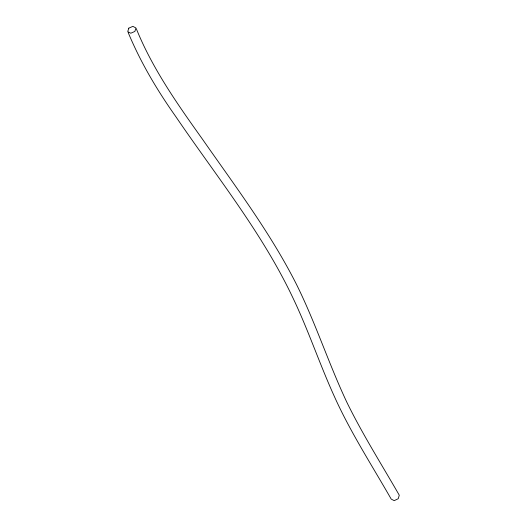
<?xml version="1.0" encoding="UTF-8"?>
<svg xmlns="http://www.w3.org/2000/svg" width="527" height="527" viewBox="0 0 527 527"><rect width="100%" height="100%" fill="white"/><g stroke="black" fill="none" stroke-linecap="round" stroke-linejoin="round"><path stroke-width="0.79" d="M136.335 28.781C152.501 68.727 177.434 104.109 202.322 138.996C235.233 186.248 270.206 232.499 296.299 284.033C315.363 322.333 328.499 363.195 346.674 401.89C362.332 434.024 381.495 464.228 399.268 495.196L398.241 498.707L394.203 500.65L391.199 499.082C371.667 464.9 350.126 431.712 334.013 395.698C319.316 363.281 308.051 329.401 292.643 297.287C261.767 232.242 216.09 175.88 175.814 116.625C157.118 90.203 140.544 62.305 128.114 32.378M128.799 28.155L127.732 31.6L130.775 33.234L134.886 31.429L135.946 27.984L132.903 26.35L128.799 28.155"/></g></svg>
